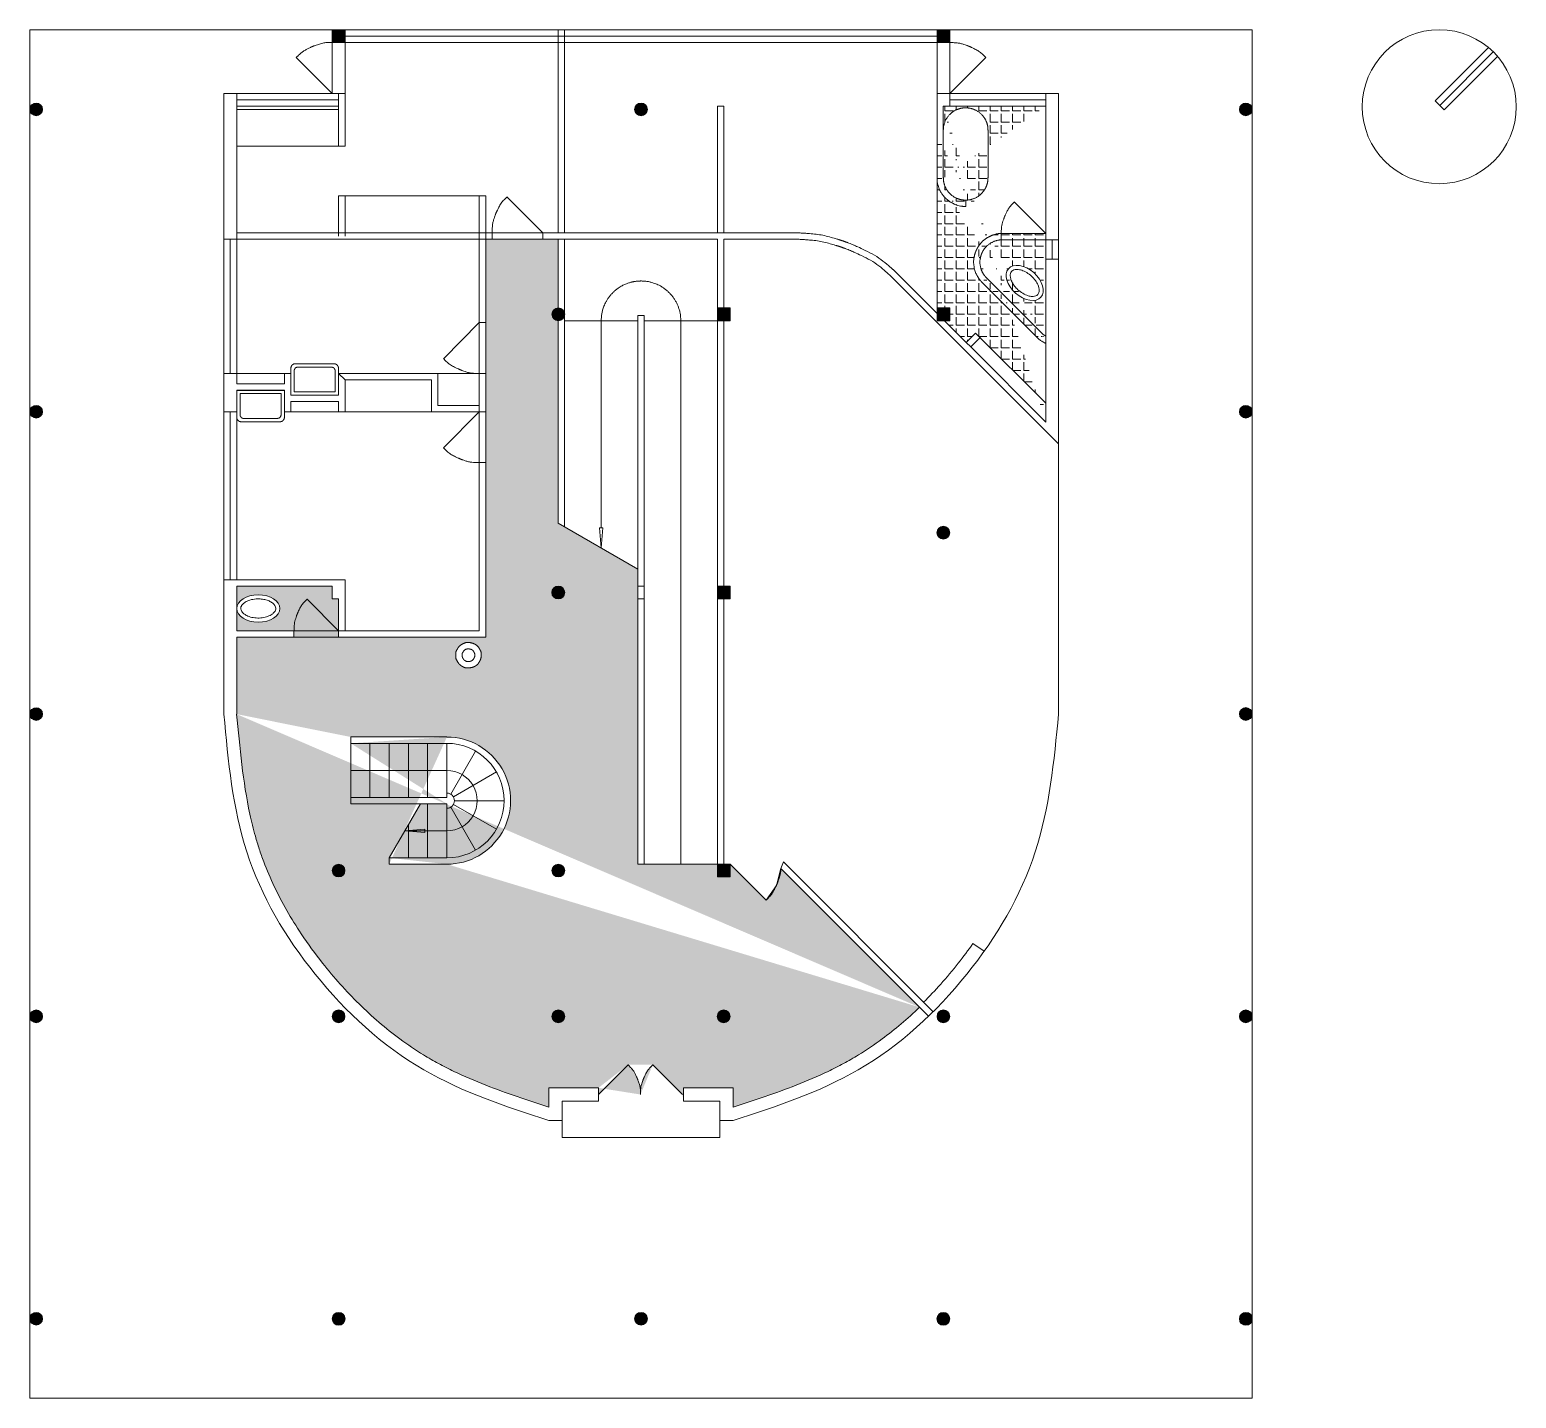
# Model space of a CAD drawing. Header units: metres. Extents: x 0 to 23.4, y 0 to 21.5.
import ezdxf

# ---------------------------------------------------------------- set-up
doc = ezdxf.new("R2010")
doc.units = ezdxf.units.M
doc.layers.add('ceco.net 270 Villa Savoye ground floor', color=7, linetype='Continuous', lineweight=15)
doc.layers.add('ceco.net 270 Villa Savoye ground floor - auxiliar', color=9, linetype='Continuous', lineweight=15)
pattern_1 = [(0, (0, 0), (0, 0.1774623), [0.1290635, -0.0483988]), (90, (0, 0), (-0.1774623, 0), [0.1290635, -0.0483988])]

msp = doc.modelspace()

# ---------------------------------------------------------------- hatches: boundary and pattern name
at = {"layer": 'ceco.net 270 Villa Savoye ground floor - auxiliar', "linetype": 'Continuous', "lineweight": 0}
h = msp.add_hatch(dxfattribs=at)
h.set_pattern_fill('ANGLE', color=256, scale=0.025406, style=0)
h.set_pattern_definition(pattern_1)
edge = h.paths.add_edge_path(flags=16)
edge.add_spline(control_points=[(14.351, 19.928), (14.351, 19.942), (14.356, 20.006), (14.392, 20.099), (14.452, 20.177), (14.53, 20.237), (14.601, 20.263), (14.648, 20.274), (14.711, 20.278), (14.7, 20.277), (14.702, 20.277), (14.702, 20.277), (14.702, 20.277), (14.704, 20.277), (14.693, 20.278), (14.756, 20.274), (14.803, 20.263), (14.874, 20.236), (14.952, 20.177), (15.012, 20.099), (15.039, 20.029), (15.05, 19.982), (15.053, 19.919), (15.053, 19.93), (15.053, 19.928), (15.053, 19.929), (15.053, 19.928), (15.053, 19.93), (15.053, 19.919), (15.053, 19.864), (15.053, 19.76), (15.053, 19.64), (15.053, 19.509), (15.053, 19.38), (15.053, 19.242), (15.053, 19.185), (15.053, 19.183), (15.05, 19.124), (15.039, 19.076), (15.012, 19.005), (14.952, 18.927), (14.874, 18.867), (14.803, 18.84), (14.756, 18.829), (14.693, 18.826), (14.704, 18.826), (14.702, 18.826), (14.702, 18.826), (14.702, 18.826), (14.7, 18.826), (14.711, 18.826), (14.648, 18.829), (14.601, 18.84), (14.53, 18.867), (14.451, 18.927), (14.392, 19.005), (14.365, 19.076), (14.354, 19.123), (14.351, 19.186), (14.351, 19.176), (14.351, 19.177), (14.351, 19.176), (14.351, 19.177), (14.351, 19.175), (14.351, 19.187), (14.351, 19.242), (14.351, 19.345), (14.351, 19.424), (14.351, 19.553), (14.351, 19.681), (14.351, 19.76), (14.351, 19.864), (14.351, 19.919), (14.351, 19.928), (14.351, 19.928)], knot_values=[0, 0, 0, 1, 2, 3, 4, 5, 6, 7, 8, 9, 10, 11, 12, 13, 14, 15, 16, 17, 18, 19, 20, 21, 22, 23, 24, 25, 26, 27, 28, 29, 30, 31, 32, 33, 34, 35, 36, 37, 38, 39, 40, 41, 42, 43, 44, 45, 46, 47, 48, 49, 50, 51, 52, 53, 54, 55, 56, 57, 58, 59, 60, 61, 62, 63, 64, 65, 66, 67, 68, 69, 70, 71, 72, 73, 73, 73], degree=2, periodic=0)
edge = h.paths.add_edge_path(flags=16)
edge.add_ellipse((15.629, 17.525), major_axis=(0.255, -0.224), ratio=0.635064, start_angle=0, end_angle=360)
edge = h.paths.add_edge_path()
edge.add_line((14.252, 19.838), (14.252, 17.133))
edge.add_line((14.252, 17.133), (14.453, 17.133))
edge.add_line((14.453, 17.133), (14.453, 16.931))
edge.add_line((14.453, 16.931), (14.37, 16.931))
edge.add_line((14.37, 16.931), (14.71, 16.591))
edge.add_line((14.71, 16.591), (14.858, 16.736))
edge.add_line((14.858, 16.736), (15.96, 15.634))
edge.add_line((15.96, 15.634), (15.96, 16.576))
edge.add_spline(control_points=[(14.252, 19.171), (14.252, 19.165), (14.254, 19.112), (14.277, 19.021), (14.318, 18.938), (14.354, 18.892), (14.369, 18.875), (14.389, 18.854), (14.386, 18.858), (14.386, 18.857), (14.387, 18.857), (14.386, 18.858), (14.387, 18.857), (14.383, 18.86), (14.404, 18.841), (14.421, 18.826), (14.468, 18.79), (14.573, 18.74), (14.655, 18.729), (14.678, 18.727), (14.706, 18.727), (14.701, 18.727), (14.702, 18.727), (14.702, 18.727), (14.702, 18.727), (14.702, 18.727)], knot_values=[0, 0, 0, 1, 2, 3, 4, 5, 6, 7, 8, 9, 10, 11, 12, 13, 14, 15, 16, 17, 18, 19, 20, 21, 22, 23, 24, 24, 24], degree=2, periodic=0)
edge.add_line((14.702, 18.727), (14.702, 18.826))
edge.add_line((14.351, 20.302), (14.351, 19.173))
edge.add_line((15.96, 20.302), (14.351, 20.302))
edge.add_line((15.96, 15.339), (15.96, 20.302))
edge.add_line((15.96, 18.202), (15.96, 18.301))
edge.add_line((15.26, 18.301), (15.26, 18.202))
edge.add_spline(control_points=[(15.26, 18.302), (15.249, 18.302), (15.224, 18.304), (15.123, 18.277), (15.049, 18.242), (14.965, 18.182), (14.912, 18.115), (14.89, 18.081), (14.872, 18.046), (14.87, 18.042)], knot_values=[0.624315, 0.624315, 0.624315, 1, 2, 3, 4, 5, 6, 7, 7.508569, 7.508569, 7.508569], degree=2, periodic=0)
edge.add_spline(control_points=[(15.26, 18.202), (15.234, 18.202), (15.137, 18.178), (15.036, 18.114), (14.99, 18.053), (14.974, 18.029), (14.961, 18.003), (14.959, 18)], knot_values=[1.115057, 1.115057, 1.115057, 2, 3, 4, 5, 6, 6.508778, 6.508778, 6.508778], degree=2, periodic=0)
edge.add_spline(control_points=[(14.959, 18), (14.958, 17.996), (14.947, 17.971), (14.938, 17.942), (14.922, 17.867), (14.933, 17.778), (14.955, 17.707), (14.987, 17.655), (15.004, 17.631), (15.023, 17.611), (15.026, 17.608)], knot_values=[12.508493, 12.508493, 12.508493, 13, 14, 15, 16, 17, 18, 19, 20, 20.5, 20.5, 20.5], degree=2, periodic=0)
edge.add_spline(control_points=[(14.87, 18.042), (14.868, 18.037), (14.853, 18.001), (14.841, 17.962), (14.821, 17.859), (14.848, 17.696), (14.902, 17.605), (14.926, 17.572), (14.951, 17.544), (14.955, 17.537)], knot_values=[14.508387, 14.508387, 14.508387, 15, 16, 17, 18, 19, 20, 21, 21.456541, 21.456541, 21.456541], degree=2, periodic=0)
edge.add_line((15.026, 17.608), (15.898, 16.738))
edge.add_line((14.955, 17.537), (15.825, 16.668))
edge.add_spline(control_points=[(15.898, 16.738), (15.898, 16.738), (15.924, 16.712), (15.956, 16.692), (15.958, 16.69), (15.96, 16.69)], knot_values=[0, 0, 0, 1, 2, 3, 3.782164, 3.782164, 3.782164], degree=2, periodic=0)
edge.add_spline(control_points=[(15.827, 16.666), (15.828, 16.665), (15.861, 16.632), (15.903, 16.606), (15.907, 16.604), (15.913, 16.601), (15.912, 16.601), (15.912, 16.601), (15.912, 16.601), (15.912, 16.601), (15.912, 16.601), (15.912, 16.601), (15.911, 16.602), (15.917, 16.599), (15.921, 16.596), (15.949, 16.58), (15.96, 16.576)], knot_values=[0, 0, 0, 1, 2, 3, 4, 5, 6, 7, 8, 9, 10, 11, 12, 13, 14, 14.524354, 14.524354, 14.524354], degree=2, periodic=0)
h = msp.add_hatch(dxfattribs=at)
h.set_pattern_fill('ANGLE', color=256, scale=0.025406, style=0)
h.set_pattern_definition(pattern_1)
edge = h.paths.add_edge_path(flags=17)
edge.add_ellipse((3.59, 12.41), major_axis=(-0.339, 0), ratio=0.635064, start_angle=0, end_angle=360)
edge = h.paths.add_edge_path(flags=16)
edge.add_arc((8.303, 6.001), 0.0501, 180, 360)
edge.add_arc((8.303, 6.001), 0.0501, 0, 180)
edge = h.paths.add_edge_path(flags=16)
edge.add_arc((10.901, 6.001), 0.0501, 180, 360)
edge.add_arc((10.901, 6.001), 0.0501, 0, 180)
edge = h.paths.add_edge_path(flags=16)
edge.add_arc((4.851, 8.292), 0.0501, 180, 360)
edge.add_arc((4.851, 8.292), 0.0501, 0, 180)
edge = h.paths.add_edge_path(flags=16)
edge.add_arc((8.303, 8.292), 0.0501, 180, 360)
edge.add_arc((8.303, 8.292), 0.0501, 0, 180)
edge = h.paths.add_edge_path(flags=16)
edge.add_spline(control_points=[(7.093, 11.676), (7.093, 11.677), (7.091, 11.728), (7.069, 11.769), (7.066, 11.775), (7.038, 11.819), (6.999, 11.845), (6.993, 11.848), (6.986, 11.852), (6.963, 11.863), (6.916, 11.875), (6.842, 11.875), (6.791, 11.848), (6.758, 11.828), (6.729, 11.794), (6.719, 11.775), (6.715, 11.769), (6.692, 11.728), (6.692, 11.676), (6.692, 11.626), (6.719, 11.576), (6.739, 11.543), (6.773, 11.513), (6.792, 11.501), (6.842, 11.476), (6.912, 11.477), (6.956, 11.485), (6.986, 11.498), (6.993, 11.501), (6.999, 11.505), (7.038, 11.533), (7.066, 11.576), (7.079, 11.601), (7.092, 11.647), (7.093, 11.674), (7.093, 11.676)], knot_values=[0, 0, 0, 1, 2, 3, 4, 5, 6, 7, 8, 9, 10, 11, 12, 13, 14, 15, 16, 17, 18, 19, 20, 21, 22, 23, 24, 25, 26, 27, 28, 29, 30, 31, 32, 33, 34, 34, 34], degree=2, periodic=0)
edge = h.paths.add_edge_path(flags=16)
edge.add_arc((8.303, 12.661), 0.0501, 180, 360)
edge.add_arc((8.303, 12.661), 0.0501, 0, 180)
edge = h.paths.add_edge_path(flags=16)
edge.add_arc((8.303, 17.032), 0.0501, 180, 360)
edge.add_arc((8.303, 17.032), 0.0501, 0, 180)
edge = h.paths.add_edge_path()
edge.add_line((3.251, 10.75), (3.251, 11.96))
edge.add_line((3.251, 11.96), (4.151, 11.96))
edge.add_line((4.151, 11.96), (4.151, 12.06))
edge.add_line((4.151, 12.06), (3.251, 12.06))
edge.add_line((3.251, 12.06), (3.251, 12.761))
edge.add_line((3.251, 12.761), (4.751, 12.761))
edge.add_line((4.751, 12.761), (4.751, 12.56))
edge.add_line((4.751, 12.56), (4.851, 12.56))
edge.add_line((4.851, 12.56), (4.851, 11.96))
edge.add_line((4.851, 11.96), (7.163, 11.96))
edge.add_line((7.163, 11.96), (7.163, 18.212))
edge.add_line((7.163, 18.212), (8.303, 18.212))
edge.add_line((8.303, 18.212), (8.303, 13.751))
edge.add_line((8.303, 13.751), (9.552, 13.029))
edge.add_line((9.552, 13.029), (9.552, 8.392))
edge.add_line((9.552, 8.392), (10.802, 8.392))
edge.add_line((10.802, 8.392), (10.802, 8.193))
edge.add_line((10.802, 8.193), (11.001, 8.193))
edge.add_line((11.001, 8.193), (11.001, 8.392))
edge.add_line((11.001, 8.392), (11.568, 7.825))
edge.add_line((11.568, 7.825), (11.729, 8.059))
edge.add_line((11.729, 8.059), (11.799, 8.324))
edge.add_line((11.799, 8.324), (13.977, 6.144))
edge.add_spline(control_points=[(3.25, 10.75), (3.275, 10.496), (3.299, 10.226), (3.364, 9.694), (3.404, 9.432), (3.483, 9.06), (3.512, 8.945), (3.563, 8.764), (3.583, 8.697), (3.627, 8.564), (3.65, 8.497), (3.725, 8.3), (3.78, 8.17), (3.963, 7.785), (4.106, 7.536), (4.371, 7.139), (4.483, 6.986), (4.69, 6.724), (4.782, 6.614), (4.973, 6.401), (5.071, 6.297), (5.375, 5.997), (5.59, 5.812), (5.936, 5.556), (6.06, 5.472), (6.264, 5.347), (6.342, 5.302), (6.501, 5.217), (6.581, 5.176), (6.827, 5.058), (6.995, 4.986), (7.487, 4.793), (7.818, 4.683), (8.153, 4.573)], knot_values=[0, 0, 0, 0, 31.905716, 31.905716, 63.811433, 63.811433, 78.396375, 78.396375, 87.08061, 87.08061, 95.764844, 95.764844, 113.133313, 113.133313, 147.870252, 147.870252, 170.557683, 170.557683, 187.709689, 187.709689, 204.861696, 204.861696, 239.165709, 239.165709, 257.578678, 257.578678, 268.695932, 268.695932, 279.813186, 279.813186, 302.047695, 302.047695, 343.350053, 343.350053, 343.350053, 343.350053], degree=3, periodic=0)
edge.add_line((8.153, 4.573), (8.153, 4.878))
edge.add_line((8.153, 4.878), (8.934, 4.878))
edge.add_line((9.401, 5.24), (8.934, 4.773))
edge.add_line((8.934, 4.668), (8.934, 4.878))
edge.add_spline(control_points=[(9.594, 4.773), (9.594, 4.777), (9.592, 4.887), (9.556, 4.996), (9.55, 5.011), (9.543, 5.029), (9.544, 5.026), (9.544, 5.026), (9.544, 5.026), (9.544, 5.026), (9.544, 5.027), (9.545, 5.024), (9.537, 5.041), (9.531, 5.056), (9.488, 5.143), (9.423, 5.216), (9.412, 5.228), (9.399, 5.242), (9.401, 5.24), (9.401, 5.24), (9.401, 5.24), (9.401, 5.24), (9.401, 5.24)], knot_values=[0, 0, 0, 1, 2, 3, 4, 5, 6, 7, 8, 9, 10, 11, 12, 13, 14, 15, 16, 17, 18, 19, 20, 21, 21, 21], degree=2, periodic=0)
edge.add_spline(control_points=[(9.787, 5.24), (9.784, 5.237), (9.707, 5.158), (9.657, 5.056), (9.65, 5.041), (9.642, 5.024), (9.644, 5.027), (9.644, 5.026), (9.644, 5.026), (9.644, 5.026), (9.643, 5.026), (9.645, 5.029), (9.637, 5.011), (9.632, 4.996), (9.6, 4.903), (9.594, 4.805), (9.594, 4.79), (9.594, 4.77), (9.594, 4.773), (9.594, 4.773), (9.594, 4.773), (9.594, 4.773), (9.594, 4.773)], knot_values=[0, 0, 0, 1, 2, 3, 4, 5, 6, 7, 8, 9, 10, 11, 12, 13, 14, 15, 16, 17, 18, 19, 20, 21, 21, 21], degree=2, periodic=0)
edge.add_line((9.787, 5.24), (10.252, 4.773))
edge.add_line((10.27, 4.668), (10.27, 4.878))
edge.add_line((11.051, 4.878), (10.27, 4.878))
edge.add_line((11.051, 4.573), (11.051, 4.878))
edge.add_spline(control_points=[(13.977, 6.144), (13.791, 5.964), (13.595, 5.797), (13.268, 5.556), (13.144, 5.472), (12.94, 5.347), (12.862, 5.302), (12.703, 5.217), (12.623, 5.176), (12.377, 5.058), (12.209, 4.986), (11.718, 4.793), (11.386, 4.683), (11.051, 4.573)], knot_values=[207.901138, 207.901138, 207.901138, 207.901138, 239.165709, 239.165709, 257.578678, 257.578678, 268.695932, 268.695932, 279.813186, 279.813186, 302.047695, 302.047695, 343.350054, 343.350054, 343.350054, 343.350054], degree=3, periodic=0)
edge.add_arc((6.554, 9.391), 0.999, 269.9414, 450.0586)
edge.add_line((5.646, 8.392), (6.553, 8.392))
edge.add_line((5.646, 8.492), (5.646, 8.392))
edge.add_line((5.646, 8.492), (6.138, 9.34))
edge.add_line((5.042, 9.34), (6.553, 9.34))
edge.add_line((5.042, 10.291), (5.042, 9.34))
edge.add_line((5.042, 10.391), (5.042, 10.291))
edge.add_line((6.554, 10.391), (5.042, 10.391))

# ---------------------------------------------------------------- linework, layer by layer
at = {"layer": 'ceco.net 270 Villa Savoye ground floor'}
for p, q in [((4.751, 20.503), (4.751, 21.504)), ((7.456, 21.504), (4.751, 21.504)), ((14.252, 21.504), (4.953, 21.504)), ((4.953, 21.504), (4.953, 21.303)), ((10.534, 21.504), (7.555, 21.504)), ((8.303, 18.311), (8.303, 21.504)), ((8.402, 18.311), (8.402, 21.504)), ((11.333, 21.504), (10.634, 21.504)), ((14.453, 21.504), (11.435, 21.504)), ((14.252, 21.303), (14.252, 21.504)), ((14.453, 21.504), (14.453, 20.503)), ((4.953, 21.303), (4.751, 21.303)), ((4.751, 21.303), (4.751, 20.503)), ((4.953, 21.402), (14.252, 21.402)), ((4.953, 20.503), (4.953, 21.303)), ((4.953, 20.302), (4.953, 21.303)), ((14.252, 21.303), (4.953, 21.303)), ((14.453, 21.303), (14.252, 21.303)), ((14.252, 21.303), (14.252, 20.503)), ((14.252, 21.303), (14.252, 20.302)), ((14.453, 20.503), (14.453, 21.303)), ((4.187, 21.068), (4.751, 20.503)), ((15.017, 21.068), (14.453, 20.503)), ((22.078, 20.385), (22.916, 21.223)), ((22.149, 20.315), (22.99, 21.156)), ((22.219, 20.244), (23.058, 21.083)), ((3.051, 10.75), (3.051, 20.503)), ((4.953, 20.503), (3.051, 20.503)), ((4.851, 20.503), (3.251, 20.503)), ((3.251, 20.503), (3.251, 20.302)), ((3.251, 20.402), (4.851, 20.402)), ((4.751, 20.503), (4.953, 20.503)), ((4.851, 20.302), (4.851, 20.503)), ((4.953, 19.673), (4.953, 20.503)), ((14.252, 20.503), (14.252, 19.173)), ((14.252, 20.503), (14.453, 20.503)), ((16.161, 20.503), (14.252, 20.503)), ((14.453, 20.402), (15.96, 20.402)), ((16.161, 14.999), (16.161, 20.503)), ((22.078, 20.385), (22.219, 20.244)), ((3.251, 20.302), (4.851, 20.302)), ((3.251, 15.941), (3.251, 20.302)), ((4.851, 20.302), (3.251, 20.302)), ((4.851, 19.673), (4.851, 20.302)), ((10.802, 18.311), (10.802, 20.302)), ((10.901, 20.302), (10.802, 20.302)), ((10.901, 18.311), (10.901, 20.302)), ((14.351, 20.302), (14.351, 19.173)), ((15.96, 20.302), (14.351, 20.302)), ((15.96, 15.339), (15.96, 20.302)), ((4.953, 19.673), (4.851, 19.673)), ((4.851, 18.262), (4.851, 18.893)), ((4.953, 18.893), (4.851, 18.893)), ((4.903, 18.893), (7.163, 18.893)), ((4.953, 18.262), (4.953, 18.893)), ((7.061, 12.06), (7.061, 18.893)), ((7.163, 18.893), (7.061, 18.893)), ((7.163, 11.96), (7.163, 18.893)), ((7.497, 18.878), (8.062, 18.311)), ((14.702, 18.727), (14.702, 18.826)), ((15.466, 18.797), (15.96, 18.301)), ((3.251, 18.311), (8.352, 18.311)), ((8.352, 18.311), (12.008, 18.311)), ((10.901, 18.311), (10.802, 18.311)), ((15.96, 18.301), (15.26, 18.302)), ((15.26, 18.301), (15.26, 18.202)), ((15.96, 18.202), (15.96, 18.301)), ((3.151, 18.212), (3.151, 16.101)), ((3.211, 18.212), (8.352, 18.212)), ((8.303, 13.751), (8.303, 18.212)), ((8.402, 18.212), (8.303, 18.212)), ((8.352, 18.212), (10.802, 18.212)), ((8.402, 13.693), (8.402, 18.212)), ((10.802, 8.193), (10.802, 18.212)), ((10.901, 18.212), (12.008, 18.212)), ((10.901, 8.193), (10.901, 18.212)), ((15.26, 18.202), (15.96, 18.202)), ((16.062, 17.901), (16.062, 18.202)), ((13.506, 17.651), (16.161, 14.999)), ((13.579, 17.722), (14.71, 16.591)), ((14.955, 17.537), (15.825, 16.668)), ((15.026, 17.608), (15.898, 16.738)), ((6.497, 16.335), (7.061, 16.902)), ((8.402, 16.931), (9.552, 16.931)), ((8.977, 16.931), (8.977, 13.677)), ((9.552, 8.392), (9.552, 17.012)), ((9.652, 17.012), (9.552, 17.012)), ((9.652, 8.392), (9.652, 17.012)), ((10.802, 16.931), (9.652, 16.931)), ((10.227, 8.392), (10.227, 16.931)), ((14.71, 16.591), (14.858, 16.736)), ((14.781, 16.52), (14.71, 16.591)), ((14.781, 16.52), (14.928, 16.666)), ((14.858, 16.736), (15.96, 15.634)), ((14.928, 16.666), (14.858, 16.736)), ((14.781, 16.52), (15.96, 15.339)), ((4.002, 16.101), (3.251, 16.101)), ((3.251, 15.941), (4.002, 15.941)), ((4.002, 15.941), (4.002, 16.101)), ((4.102, 16.101), (4.002, 16.101)), ((4.102, 15.761), (4.102, 16.101)), ((6.412, 16.101), (4.851, 16.101)), ((4.851, 15.761), (4.851, 16.101)), ((4.953, 16.001), (4.851, 16.101)), ((6.312, 16.001), (4.953, 16.001)), ((4.953, 15.501), (4.953, 16.001)), ((6.312, 15.501), (6.312, 16.001)), ((6.412, 15.601), (6.412, 16.101)), ((3.251, 12.861), (3.251, 15.841)), ((3.251, 15.841), (4.002, 15.841)), ((4.002, 15.501), (4.002, 15.841)), ((4.851, 15.761), (4.102, 15.761)), ((4.851, 15.661), (4.102, 15.661)), ((4.102, 15.501), (4.102, 15.661)), ((4.851, 15.501), (4.851, 15.661)), ((3.151, 15.501), (3.151, 12.861)), ((4.102, 15.501), (4.002, 15.501)), ((4.102, 15.501), (4.851, 15.501)), ((4.953, 15.501), (4.851, 15.501)), ((7.061, 15.501), (6.312, 15.501)), ((7.061, 15.601), (6.412, 15.601)), ((6.497, 14.936), (7.061, 15.501)), ((16.161, 10.75), (16.161, 15.441)), ((8.402, 13.693), (8.303, 13.751)), ((8.402, 13.693), (9.552, 13.029)), ((4.953, 12.861), (3.251, 12.861)), ((4.953, 12.06), (4.953, 12.861)), ((3.251, 12.06), (3.251, 12.761)), ((4.751, 12.761), (3.251, 12.761)), ((4.357, 12.556), (4.851, 12.06)), ((4.851, 12.01), (4.851, 12.56)), ((7.061, 12.06), (3.251, 12.06)), ((3.251, 10.75), (3.251, 11.96)), ((7.163, 11.96), (3.251, 11.96)), ((6.554, 10.391), (5.042, 10.391)), ((5.042, 10.391), (5.042, 10.291)), ((5.042, 10.291), (6.551, 10.291)), ((5.042, 10.291), (5.042, 9.34)), ((5.345, 10.291), (5.345, 9.44)), ((5.646, 10.291), (5.646, 9.44)), ((5.949, 10.291), (5.949, 9.44)), ((6.25, 10.291), (6.25, 9.44)), ((6.551, 10.291), (6.553, 9.44)), ((6.613, 9.494), (7.001, 10.169)), ((5.042, 9.866), (6.553, 9.866)), ((6.657, 9.451), (7.331, 9.841)), ((6.553, 9.44), (5.042, 9.44)), ((5.042, 9.34), (6.553, 9.34)), ((5.646, 8.492), (6.138, 9.34)), ((6.25, 9.34), (6.25, 8.492)), ((6.553, 9.34), (6.553, 8.492)), ((6.671, 9.39), (7.452, 9.39)), ((6.613, 9.287), (7.001, 8.612)), ((6.657, 9.33), (7.331, 8.94)), ((6.553, 8.915), (5.891, 8.915)), ((5.949, 9.013), (5.949, 8.492)), ((6.553, 8.492), (5.646, 8.492)), ((5.646, 8.492), (5.646, 8.392)), ((11.799, 8.324), (11.838, 8.427)), ((11.838, 8.427), (14.187, 6.075)), ((5.646, 8.392), (6.553, 8.392)), ((9.652, 8.392), (9.552, 8.392)), ((9.652, 8.392), (10.802, 8.392)), ((10.901, 8.193), (10.802, 8.193)), ((11.568, 7.825), (11.001, 8.392)), ((11.799, 8.324), (14.117, 6.005)), ((14.993, 7.028), (14.817, 7.145)), ((9.401, 5.24), (8.934, 4.773)), ((9.787, 5.24), (10.252, 4.773)), ((8.153, 4.573), (8.153, 4.878)), ((8.153, 4.878), (8.934, 4.878)), ((8.934, 4.668), (8.934, 4.878)), ((11.051, 4.878), (10.27, 4.878)), ((10.27, 4.668), (10.27, 4.878)), ((11.051, 4.573), (11.051, 4.878)), ((8.363, 4.363), (8.363, 4.668)), ((8.363, 4.668), (8.934, 4.668)), ((10.841, 4.668), (10.27, 4.668)), ((10.841, 4.363), (10.841, 4.668)), ((8.153, 4.363), (8.363, 4.363)), ((11.051, 4.363), (10.841, 4.363))]:
    msp.add_line(p, q, dxfattribs=at)
at = {"layer": 'ceco.net 270 Villa Savoye ground floor', "linetype": 'Continuous', "lineweight": 0}
for p, q in [((7.163, 18.212), (8.303, 18.212)), ((8.303, 18.212), (8.303, 13.751)), ((8.303, 13.751), (9.552, 13.029)), ((9.552, 13.029), (9.552, 8.392)), ((3.251, 10.75), (3.251, 11.96)), ((8.363, 4.363), (8.363, 4.1)), ((10.841, 4.363), (10.841, 4.1)), ((8.363, 4.1), (10.841, 4.1))]:
    msp.add_line(p, q, dxfattribs=at)
at = {"layer": 'ceco.net 270 Villa Savoye ground floor', "flags": 128}
for points in [[(19.204, 0), (19.204, 21.504), (0, 21.504), (0, 0), (19.204, 0)], [(15.96, 20.302), (15.96, 20.503), (14.453, 20.503), (14.453, 20.302), (15.96, 20.302)], [(4.851, 19.673), (4.851, 20.252), (3.251, 20.252), (3.251, 19.673), (4.851, 19.673)], [(8.062, 18.212), (8.062, 18.311), (7.263, 18.311), (7.263, 18.212), (8.062, 18.212)], [(3.251, 16.101), (3.251, 18.212), (3.051, 18.212), (3.051, 16.101), (3.251, 16.101)], [(16.161, 17.901), (16.161, 18.202), (15.96, 18.202), (15.96, 17.901), (16.161, 17.901)], [(11.001, 16.931), (11.001, 17.133), (10.802, 17.133), (10.802, 16.931), (11.001, 16.931)], [(14.453, 16.931), (14.453, 17.133), (14.252, 17.133), (14.252, 16.931), (14.453, 16.931)], [(7.163, 16.101), (7.163, 16.902), (7.061, 16.902), (7.061, 16.101), (7.163, 16.101)], [(6.312, 15.501), (6.312, 16.001), (4.953, 16.001), (4.953, 15.501), (6.312, 15.501)], [(7.061, 15.601), (7.061, 16.101), (6.412, 16.101), (6.412, 15.601), (7.061, 15.601)], [(3.251, 12.861), (3.251, 15.501), (3.051, 15.501), (3.051, 12.861), (3.251, 12.861)], [(7.163, 14.702), (7.163, 15.501), (7.061, 15.501), (7.061, 14.702), (7.163, 14.702)], [(8.977, 13.361), (8.95, 13.679), (9.004, 13.679), (8.977, 13.361)], [(4.751, 12.761), (4.751, 12.56), (4.851, 12.56)], [(4.953, 12.56), (4.953, 12.761)], [(9.652, 12.56), (9.652, 12.761), (9.552, 12.761), (9.552, 12.56), (9.652, 12.56)], [(11.001, 12.56), (11.001, 12.761), (10.802, 12.761), (10.802, 12.56), (11.001, 12.56)], [(4.851, 11.96), (4.851, 12.06), (4.151, 12.06), (4.151, 11.96), (4.851, 11.96)], [(5.891, 8.915), (6.209, 8.942), (6.209, 8.888), (5.891, 8.915)], [(11.001, 8.193), (11.001, 8.392), (10.802, 8.392), (10.802, 8.193), (11.001, 8.193)]]:
    msp.add_lwpolyline(points, dxfattribs=at)
at = {"layer": 'ceco.net 270 Villa Savoye ground floor', "const_width": 0.1, "flags": 128}
for points in [[(0.051, 20.252, 1), (0.151, 20.252, 1)], [(9.552, 20.252, 1), (9.652, 20.252, 1)], [(19.053, 20.252, 1), (19.154, 20.252, 1)], [(8.253, 17.032, 1), (8.353, 17.032, 1)], [(0.051, 15.501, 1), (0.151, 15.501, 1)], [(19.053, 15.501, 1), (19.154, 15.501, 1)], [(14.302, 13.601, 1), (14.402, 13.601, 1)], [(8.253, 12.661, 1), (8.353, 12.661, 1)], [(0.051, 10.75, 1), (0.151, 10.75, 1)], [(19.053, 10.752, 1), (19.154, 10.752, 1)], [(4.801, 8.292, 1), (4.901, 8.292, 1)], [(8.253, 8.292, 1), (8.353, 8.292, 1)], [(0.051, 6.001, 1), (0.151, 6.001, 1)], [(4.802, 6.001, 1), (4.902, 6.001, 1)], [(8.253, 6.001, 1), (8.353, 6.001, 1)], [(10.851, 6.001, 1), (10.952, 6.001, 1)], [(14.302, 6.001, 1), (14.402, 6.001, 1)], [(19.053, 6.001, 1), (19.154, 6.001, 1)], [(0.051, 1.249, 1), (0.151, 1.249, 1)], [(4.802, 1.249, 1), (4.902, 1.249, 1)], [(9.552, 1.25, 1), (9.652, 1.25, 1)], [(14.302, 1.248, 1), (14.402, 1.248, 1)], [(19.053, 1.25, 1), (19.154, 1.25, 1)]]:
    msp.add_lwpolyline(points, format="xyb", close=True, dxfattribs=at)
at = {"layer": 'ceco.net 270 Villa Savoye ground floor'}
for centre, radius in [((22.141, 20.294), 1.21), ((0.101, 20.252), 0.1), ((9.602, 20.252), 0.1), ((19.103, 20.252), 0.1), ((8.303, 17.032), 0.101), ((0.101, 15.501), 0.1), ((19.103, 15.501), 0.1), ((14.352, 13.601), 0.101), ((8.302, 12.661), 0.101), ((0.101, 10.75), 0.1), ((19.103, 10.752), 0.1), ((4.851, 8.292), 0.1), ((4.851, 8.292), 0.0995), ((4.851, 8.292), 0.0996), ((8.303, 8.292), 0.1), ((8.303, 8.292), 0.0996), ((0.101, 6.001), 0.1), ((4.852, 6.001), 0.1), ((8.303, 6.001), 0.1), ((8.303, 6.001), 0.0996), ((10.901, 6.001), 0.1), ((10.901, 6.001), 0.0996), ((14.352, 6.001), 0.1), ((19.103, 6.001), 0.1), ((0.101, 1.249), 0.1), ((4.852, 1.249), 0.101), ((4.852, 1.249), 0.1), ((9.602, 1.25), 0.1), ((9.602, 1.25), 0.0996), ((14.352, 1.248), 0.101), ((14.352, 1.248), 0.1), ((19.103, 1.25), 0.1), ((19.103, 1.248), 0.101)]:
    msp.add_circle(centre, radius, dxfattribs=at)
for centre, radius, start, end in [((6.552, 9.391), 0.9, 270.0647, 90.0647), ((6.554, 9.391), 0.999, 269.9414, 90.0586), ((6.553, 9.39), 0.475, 269.9969, 90.0031), ((6.551, 9.39), 0.12, 270.9892, 89.0108)]:
    msp.add_arc(centre, radius, start, end, dxfattribs=at)
at = {"layer": 'ceco.net 270 Villa Savoye ground floor', "linetype": 'Continuous', "lineweight": 0}
for centre, major_axis in [((15.629, 17.525), (0.255, -0.224)), ((3.59, 12.41), (-0.339, 0))]:
    msp.add_ellipse(centre, major_axis=major_axis, ratio=0.635064, dxfattribs=at)
at = {"layer": 'ceco.net 270 Villa Savoye ground floor'}
for points in [[(4.751, 21.303), (4.746, 21.303), (4.615, 21.301), (4.485, 21.257), (4.466, 21.25), (4.443, 21.241), (4.447, 21.243), (4.446, 21.242), (4.446, 21.242), (4.446, 21.242), (4.445, 21.242), (4.449, 21.244), (4.426, 21.234), (4.408, 21.225), (4.304, 21.173), (4.217, 21.097), (4.202, 21.083), (4.184, 21.065), (4.187, 21.068), (4.187, 21.068), (4.187, 21.068), (4.187, 21.068), (4.187, 21.068)], [(15.017, 21.068), (15.014, 21.072), (14.92, 21.163), (14.796, 21.225), (14.778, 21.234), (14.755, 21.244), (14.759, 21.242), (14.758, 21.242), (14.758, 21.242), (14.758, 21.242), (14.757, 21.243), (14.761, 21.241), (14.738, 21.25), (14.719, 21.257), (14.609, 21.294), (14.494, 21.302), (14.474, 21.302), (14.449, 21.303), (14.454, 21.303), (14.453, 21.303), (14.453, 21.303), (14.453, 21.303), (14.453, 21.303)], [(14.351, 19.928), (14.351, 19.942), (14.356, 20.006), (14.392, 20.099), (14.452, 20.177), (14.53, 20.237), (14.601, 20.263), (14.648, 20.274), (14.711, 20.278), (14.7, 20.277), (14.702, 20.277), (14.702, 20.277), (14.702, 20.277), (14.704, 20.277), (14.693, 20.278), (14.756, 20.274), (14.803, 20.263), (14.874, 20.236), (14.952, 20.177), (15.012, 20.099), (15.039, 20.029), (15.05, 19.982), (15.053, 19.919), (15.053, 19.93), (15.053, 19.928), (15.053, 19.929), (15.053, 19.928), (15.053, 19.93), (15.053, 19.919), (15.053, 19.864), (15.053, 19.76), (15.053, 19.64), (15.053, 19.509), (15.053, 19.38), (15.053, 19.242), (15.053, 19.185), (15.053, 19.183), (15.05, 19.124), (15.039, 19.076), (15.012, 19.005), (14.952, 18.927), (14.874, 18.867), (14.803, 18.84), (14.756, 18.829), (14.693, 18.826), (14.704, 18.826), (14.702, 18.826), (14.702, 18.826), (14.702, 18.826), (14.7, 18.826), (14.711, 18.826), (14.648, 18.829), (14.601, 18.84), (14.53, 18.867), (14.451, 18.927), (14.392, 19.005), (14.365, 19.076), (14.354, 19.123), (14.351, 19.186), (14.351, 19.176), (14.351, 19.177), (14.351, 19.176), (14.351, 19.177), (14.351, 19.175), (14.351, 19.187), (14.351, 19.242), (14.351, 19.345), (14.351, 19.424), (14.351, 19.553), (14.351, 19.681), (14.351, 19.76), (14.351, 19.864), (14.351, 19.919), (14.351, 19.928), (14.351, 19.928)], [(14.252, 19.171), (14.252, 19.165), (14.254, 19.112), (14.277, 19.021), (14.318, 18.938), (14.354, 18.892), (14.369, 18.875), (14.389, 18.854), (14.386, 18.858), (14.386, 18.857), (14.387, 18.857), (14.386, 18.858), (14.387, 18.857), (14.383, 18.86), (14.404, 18.841), (14.421, 18.826), (14.468, 18.79), (14.573, 18.74), (14.655, 18.729), (14.678, 18.727), (14.706, 18.727), (14.701, 18.727), (14.702, 18.727), (14.702, 18.727), (14.702, 18.727), (14.702, 18.727)], [(7.497, 18.878), (7.494, 18.874), (7.4, 18.78), (7.34, 18.657), (7.331, 18.639), (7.322, 18.615), (7.323, 18.619), (7.323, 18.619), (7.323, 18.618), (7.323, 18.619), (7.323, 18.618), (7.324, 18.622), (7.315, 18.599), (7.308, 18.58), (7.271, 18.47), (7.264, 18.354), (7.263, 18.333), (7.263, 18.308), (7.263, 18.312), (7.263, 18.311), (7.263, 18.312), (7.263, 18.311), (7.263, 18.311)], [(15.466, 18.797), (15.463, 18.794), (15.383, 18.71), (15.329, 18.602), (15.322, 18.586), (15.313, 18.566), (15.314, 18.569), (15.314, 18.569), (15.314, 18.569), (15.314, 18.569), (15.314, 18.568), (15.315, 18.572), (15.307, 18.551), (15.301, 18.535), (15.268, 18.439), (15.261, 18.338), (15.26, 18.32), (15.26, 18.298), (15.26, 18.302), (15.26, 18.301), (15.26, 18.301), (15.26, 18.301), (15.26, 18.301)], [(13.579, 17.722), (13.56, 17.737), (13.306, 17.951), (12.988, 18.101), (12.919, 18.131), (12.831, 18.165), (12.846, 18.159), (12.844, 18.16), (12.844, 18.16), (12.845, 18.16), (12.842, 18.161), (12.857, 18.155), (12.769, 18.187), (12.697, 18.21), (12.435, 18.285), (12.163, 18.307), (12.088, 18.311), (11.994, 18.312), (12.01, 18.311), (12.007, 18.311), (12.008, 18.311), (12.008, 18.311), (12.008, 18.311)], [(13.506, 17.651), (13.496, 17.662), (13.252, 17.867), (12.947, 18.01), (12.881, 18.039), (12.797, 18.071), (12.811, 18.066), (12.809, 18.067), (12.809, 18.067), (12.809, 18.066), (12.807, 18.067), (12.821, 18.062), (12.737, 18.093), (12.668, 18.114), (12.417, 18.186), (12.156, 18.207), (12.084, 18.211), (11.995, 18.212), (12.01, 18.212), (12.007, 18.212), (12.008, 18.212), (12.008, 18.212), (12.008, 18.212)], [(10.227, 16.931), (10.227, 16.955), (10.218, 17.071), (10.154, 17.237), (10.048, 17.377), (9.908, 17.483), (9.783, 17.531), (9.698, 17.551), (9.586, 17.557), (9.605, 17.556), (9.602, 17.556), (9.603, 17.556), (9.602, 17.556), (9.603, 17.556), (9.599, 17.556), (9.618, 17.557), (9.506, 17.551), (9.421, 17.531), (9.296, 17.483), (9.156, 17.377), (9.05, 17.237), (9.002, 17.112), (8.982, 17.027), (8.976, 16.915), (8.977, 16.934), (8.977, 16.931), (8.977, 16.932), (8.977, 16.931), (8.977, 16.931)], [(4.789, 16.252), (4.789, 16.252), (4.798, 16.253), (4.812, 16.248), (4.82, 16.242), (4.832, 16.233), (4.843, 16.215), (4.849, 16.198), (4.851, 16.181), (4.851, 16.177), (4.851, 16.178), (4.851, 16.177), (4.851, 16.178), (4.851, 16.174), (4.851, 16.149), (4.851, 16.125), (4.851, 16.101), (4.851, 16.081), (4.851, 16.073), (4.851, 16.072), (4.851, 16.069), (4.851, 16.051), (4.851, 16.008), (4.851, 15.954), (4.851, 15.899), (4.851, 15.856), (4.851, 15.838), (4.851, 15.835), (4.851, 15.834), (4.851, 15.829), (4.851, 15.815), (4.851, 15.798), (4.851, 15.781), (4.851, 15.763), (4.851, 15.76), (4.849, 15.761), (4.834, 15.761), (4.82, 15.761), (4.798, 15.761), (4.789, 15.761), (4.79, 15.761), (4.782, 15.761), (4.742, 15.761), (4.666, 15.761), (4.607, 15.761), (4.543, 15.761), (4.476, 15.761), (4.409, 15.761), (4.345, 15.761), (4.287, 15.761), (4.21, 15.761), (4.171, 15.761), (4.163, 15.761), (4.163, 15.761), (4.154, 15.761), (4.133, 15.761), (4.118, 15.761), (4.104, 15.761), (4.101, 15.76), (4.102, 15.763), (4.102, 15.781), (4.102, 15.798), (4.102, 15.815), (4.102, 15.829), (4.102, 15.834), (4.102, 15.835), (4.102, 15.838), (4.102, 15.856), (4.102, 15.899), (4.102, 15.954), (4.102, 16.008), (4.102, 16.052), (4.102, 16.069), (4.102, 16.072), (4.102, 16.073), (4.102, 16.081), (4.102, 16.101), (4.102, 16.125), (4.102, 16.149), (4.102, 16.169), (4.102, 16.176), (4.102, 16.177), (4.102, 16.181), (4.102, 16.191), (4.106, 16.206), (4.11, 16.217), (4.118, 16.234), (4.133, 16.242), (4.144, 16.252), (4.161, 16.252), (4.164, 16.252), (4.164, 16.252), (4.164, 16.252), (4.164, 16.252), (4.164, 16.252), (4.162, 16.252), (4.171, 16.252), (4.211, 16.252), (4.287, 16.252), (4.345, 16.252), (4.409, 16.252), (4.476, 16.252), (4.543, 16.252), (4.607, 16.252), (4.666, 16.252), (4.716, 16.252), (4.776, 16.252), (4.789, 16.252), (4.789, 16.252)], [(4.745, 16.201), (4.745, 16.201), (4.757, 16.2), (4.775, 16.192), (4.786, 16.179), (4.791, 16.171), (4.796, 16.161), (4.797, 16.145), (4.797, 16.142), (4.797, 16.143), (4.797, 16.142), (4.797, 16.142), (4.797, 16.143), (4.797, 16.13), (4.797, 16.114), (4.797, 16.095), (4.797, 16.078), (4.797, 16.064), (4.797, 16.058), (4.797, 16.058), (4.797, 16.055), (4.797, 16.043), (4.797, 16.021), (4.797, 15.994), (4.797, 15.954), (4.797, 15.915), (4.797, 15.884), (4.797, 15.873), (4.797, 15.87), (4.797, 15.87), (4.797, 15.865), (4.797, 15.851), (4.797, 15.831), (4.797, 15.814), (4.797, 15.812), (4.795, 15.812), (4.784, 15.812), (4.774, 15.812), (4.763, 15.812), (4.75, 15.812), (4.745, 15.812), (4.746, 15.812), (4.739, 15.812), (4.705, 15.812), (4.64, 15.812), (4.589, 15.812), (4.534, 15.812), (4.477, 15.812), (4.42, 15.812), (4.365, 15.812), (4.315, 15.812), (4.249, 15.812), (4.215, 15.812), (4.209, 15.812), (4.209, 15.812), (4.204, 15.812), (4.191, 15.812), (4.173, 15.812), (4.157, 15.813), (4.155, 15.812), (4.156, 15.814), (4.155, 15.821), (4.155, 15.832), (4.155, 15.845), (4.155, 15.863), (4.155, 15.87), (4.155, 15.87), (4.155, 15.874), (4.155, 15.898), (4.155, 15.934), (4.155, 15.974), (4.155, 16.013), (4.155, 16.043), (4.155, 16.055), (4.155, 16.058), (4.155, 16.058), (4.155, 16.066), (4.155, 16.086), (4.155, 16.105), (4.155, 16.122), (4.155, 16.136), (4.155, 16.142), (4.155, 16.142), (4.156, 16.145), (4.156, 16.161), (4.162, 16.171), (4.165, 16.179), (4.175, 16.191), (4.193, 16.2), (4.207, 16.201), (4.21, 16.201), (4.209, 16.201), (4.209, 16.201), (4.21, 16.201), (4.208, 16.201), (4.215, 16.201), (4.25, 16.201), (4.315, 16.201), (4.365, 16.201), (4.42, 16.201), (4.477, 16.201), (4.534, 16.201), (4.589, 16.201), (4.64, 16.201), (4.683, 16.201), (4.734, 16.201), (4.745, 16.201), (4.745, 16.201)], [(6.497, 16.335), (6.501, 16.332), (6.595, 16.24), (6.718, 16.18), (6.736, 16.172), (6.76, 16.162), (6.756, 16.163), (6.756, 16.163), (6.757, 16.163), (6.756, 16.163), (6.757, 16.163), (6.753, 16.165), (6.776, 16.155), (6.795, 16.148), (6.905, 16.11), (7.02, 16.102), (7.04, 16.101), (7.065, 16.101), (7.061, 16.101), (7.062, 16.101), (7.061, 16.101), (7.061, 16.101), (7.061, 16.101)], [(3.315, 15.345), (3.314, 15.345), (3.296, 15.346), (3.284, 15.356), (3.268, 15.368), (3.259, 15.383), (3.251, 15.4), (3.251, 15.417), (3.251, 15.421), (3.251, 15.42), (3.251, 15.421), (3.251, 15.42), (3.251, 15.424), (3.251, 15.449), (3.251, 15.473), (3.251, 15.497), (3.251, 15.517), (3.251, 15.525), (3.251, 15.526), (3.251, 15.529), (3.251, 15.546), (3.251, 15.59), (3.251, 15.644), (3.251, 15.699), (3.251, 15.742), (3.251, 15.76), (3.251, 15.763), (3.251, 15.763), (3.251, 15.769), (3.251, 15.783), (3.251, 15.8), (3.251, 15.817), (3.251, 15.835), (3.25, 15.837), (3.253, 15.837), (3.268, 15.837), (3.283, 15.837), (3.305, 15.837), (3.314, 15.837), (3.314, 15.837), (3.322, 15.837), (3.362, 15.837), (3.438, 15.837), (3.496, 15.837), (3.56, 15.837), (3.627, 15.837), (3.694, 15.837), (3.758, 15.837), (3.817, 15.837), (3.893, 15.837), (3.933, 15.837), (3.941, 15.837), (3.94, 15.837), (3.949, 15.837), (3.971, 15.837), (3.985, 15.837), (4, 15.837), (4.002, 15.837), (4.002, 15.835), (4.002, 15.817), (4.002, 15.8), (4.002, 15.783), (4.002, 15.769), (4.002, 15.763), (4.002, 15.763), (4.002, 15.76), (4.002, 15.742), (4.002, 15.698), (4.002, 15.644), (4.002, 15.59), (4.002, 15.546), (4.002, 15.529), (4.002, 15.526), (4.002, 15.525), (4.002, 15.517), (4.002, 15.497), (4.002, 15.473), (4.002, 15.449), (4.002, 15.429), (4.002, 15.421), (4.002, 15.42), (4.001, 15.408), (3.996, 15.391), (3.994, 15.383), (3.983, 15.368), (3.971, 15.356), (3.956, 15.347), (3.942, 15.345), (3.939, 15.345), (3.94, 15.345), (3.94, 15.345), (3.94, 15.345), (3.939, 15.345), (3.941, 15.345), (3.933, 15.345), (3.893, 15.345), (3.817, 15.345), (3.758, 15.345), (3.694, 15.345), (3.627, 15.345), (3.56, 15.345), (3.496, 15.345), (3.438, 15.345), (3.387, 15.345), (3.327, 15.345), (3.315, 15.345), (3.315, 15.345)], [(3.358, 15.397), (3.358, 15.397), (3.344, 15.398), (3.331, 15.403), (3.324, 15.41), (3.315, 15.421), (3.312, 15.427), (3.305, 15.44), (3.304, 15.453), (3.304, 15.456), (3.304, 15.455), (3.304, 15.455), (3.304, 15.455), (3.304, 15.455), (3.304, 15.468), (3.304, 15.484), (3.304, 15.503), (3.304, 15.52), (3.304, 15.534), (3.304, 15.54), (3.304, 15.54), (3.304, 15.543), (3.304, 15.555), (3.304, 15.577), (3.304, 15.604), (3.304, 15.644), (3.304, 15.683), (3.304, 15.713), (3.304, 15.725), (3.304, 15.728), (3.304, 15.728), (3.304, 15.733), (3.304, 15.748), (3.304, 15.761), (3.304, 15.773), (3.305, 15.786), (3.304, 15.788), (3.306, 15.787), (3.317, 15.788), (3.329, 15.788), (3.34, 15.788), (3.353, 15.788), (3.358, 15.788), (3.358, 15.788), (3.364, 15.788), (3.399, 15.788), (3.464, 15.788), (3.514, 15.788), (3.569, 15.788), (3.626, 15.788), (3.683, 15.788), (3.738, 15.788), (3.789, 15.788), (3.854, 15.788), (3.888, 15.788), (3.895, 15.788), (3.894, 15.788), (3.899, 15.788), (3.912, 15.788), (3.93, 15.788), (3.946, 15.787), (3.948, 15.788), (3.948, 15.786), (3.948, 15.779), (3.948, 15.767), (3.948, 15.754), (3.948, 15.735), (3.948, 15.728), (3.948, 15.728), (3.948, 15.724), (3.948, 15.7), (3.948, 15.664), (3.948, 15.624), (3.948, 15.585), (3.948, 15.554), (3.948, 15.543), (3.948, 15.54), (3.948, 15.54), (3.948, 15.532), (3.948, 15.512), (3.948, 15.493), (3.948, 15.476), (3.948, 15.462), (3.948, 15.456), (3.948, 15.456), (3.948, 15.447), (3.943, 15.433), (3.933, 15.414), (3.921, 15.403), (3.914, 15.4), (3.901, 15.398), (3.896, 15.397), (3.894, 15.397), (3.894, 15.397), (3.894, 15.397), (3.894, 15.397), (3.895, 15.397), (3.888, 15.397), (3.854, 15.397), (3.789, 15.397), (3.738, 15.397), (3.683, 15.397), (3.626, 15.397), (3.569, 15.397), (3.514, 15.397), (3.464, 15.397), (3.421, 15.397), (3.369, 15.397), (3.358, 15.397), (3.358, 15.397)], [(6.497, 14.936), (6.501, 14.933), (6.595, 14.839), (6.718, 14.779), (6.736, 14.771), (6.76, 14.761), (6.756, 14.762), (6.756, 14.762), (6.757, 14.762), (6.756, 14.762), (6.757, 14.762), (6.753, 14.763), (6.776, 14.754), (6.795, 14.747), (6.905, 14.71), (7.02, 14.703), (7.04, 14.702), (7.065, 14.702), (7.061, 14.702), (7.062, 14.702), (7.061, 14.702), (7.061, 14.702), (7.061, 14.702)], [(4.357, 12.556), (4.354, 12.552), (4.272, 12.47), (4.22, 12.363), (4.213, 12.347), (4.204, 12.326), (4.206, 12.33), (4.205, 12.329), (4.205, 12.329), (4.205, 12.33), (4.205, 12.329), (4.207, 12.332), (4.198, 12.312), (4.192, 12.295), (4.159, 12.199), (4.152, 12.097), (4.152, 12.079), (4.151, 12.056), (4.151, 12.06), (4.151, 12.06), (4.151, 12.06), (4.151, 12.06), (4.151, 12.06)], [(7.093, 11.676), (7.093, 11.677), (7.091, 11.728), (7.069, 11.769), (7.066, 11.775), (7.038, 11.819), (6.999, 11.845), (6.993, 11.848), (6.986, 11.852), (6.963, 11.863), (6.916, 11.875), (6.842, 11.875), (6.791, 11.848), (6.758, 11.828), (6.729, 11.794), (6.719, 11.775), (6.715, 11.769), (6.692, 11.728), (6.692, 11.676), (6.692, 11.626), (6.719, 11.576), (6.739, 11.543), (6.773, 11.513), (6.792, 11.501), (6.842, 11.476), (6.912, 11.477), (6.956, 11.485), (6.986, 11.498), (6.993, 11.501), (6.999, 11.505), (7.038, 11.533), (7.066, 11.576), (7.079, 11.601), (7.092, 11.647), (7.093, 11.674), (7.093, 11.676)], [(6.993, 11.676), (6.993, 11.676), (6.993, 11.684), (6.989, 11.702), (6.982, 11.719), (6.978, 11.725), (6.972, 11.738), (6.956, 11.755), (6.945, 11.761), (6.943, 11.763), (6.927, 11.77), (6.9, 11.775), (6.866, 11.775), (6.831, 11.758), (6.819, 11.745), (6.811, 11.735), (6.806, 11.725), (6.805, 11.723), (6.792, 11.703), (6.792, 11.679), (6.792, 11.674), (6.792, 11.661), (6.798, 11.64), (6.805, 11.628), (6.806, 11.626), (6.813, 11.613), (6.829, 11.597), (6.839, 11.59), (6.841, 11.588), (6.866, 11.576), (6.896, 11.576), (6.914, 11.578), (6.934, 11.584), (6.943, 11.588), (6.945, 11.59), (6.956, 11.598), (6.972, 11.615), (6.978, 11.626), (6.986, 11.642), (6.993, 11.665), (6.993, 11.675), (6.993, 11.676)], [(9.594, 4.773), (9.594, 4.777), (9.592, 4.887), (9.556, 4.996), (9.55, 5.011), (9.543, 5.029), (9.544, 5.026), (9.544, 5.026), (9.544, 5.026), (9.544, 5.026), (9.544, 5.027), (9.545, 5.024), (9.537, 5.041), (9.531, 5.056), (9.488, 5.143), (9.423, 5.216), (9.412, 5.228), (9.399, 5.242), (9.401, 5.24), (9.401, 5.24), (9.401, 5.24), (9.401, 5.24), (9.401, 5.24)], [(9.787, 5.24), (9.784, 5.237), (9.707, 5.158), (9.657, 5.056), (9.65, 5.041), (9.642, 5.024), (9.644, 5.027), (9.644, 5.026), (9.644, 5.026), (9.644, 5.026), (9.643, 5.026), (9.645, 5.029), (9.637, 5.011), (9.632, 4.996), (9.6, 4.903), (9.594, 4.805), (9.594, 4.79), (9.594, 4.77), (9.594, 4.773), (9.594, 4.773), (9.594, 4.773), (9.594, 4.773), (9.594, 4.773)]]:
    msp.add_open_spline(points, degree=2, dxfattribs=at)
for points, degree, knots in [([(15.26, 18.302), (15.249, 18.302), (15.224, 18.304), (15.123, 18.277), (15.049, 18.242), (14.965, 18.182), (14.912, 18.115), (14.89, 18.081), (14.872, 18.046), (14.87, 18.042)], 2, [0.624315, 0.624315, 0.624315, 1, 2, 3, 4, 5, 6, 7, 7.508569, 7.508569, 7.508569]), ([(14.87, 18.042), (14.868, 18.037), (14.853, 18.001), (14.841, 17.962), (14.821, 17.859), (14.848, 17.696), (14.902, 17.605), (14.926, 17.572), (14.951, 17.544), (14.955, 17.537)], 2, [14.508387, 14.508387, 14.508387, 15, 16, 17, 18, 19, 20, 21, 21.456541, 21.456541, 21.456541]), ([(14.959, 18), (14.958, 17.996), (14.947, 17.971), (14.938, 17.942), (14.922, 17.867), (14.933, 17.778), (14.955, 17.707), (14.987, 17.655), (15.004, 17.631), (15.023, 17.611), (15.026, 17.608)], 2, [12.508493, 12.508493, 12.508493, 13, 14, 15, 16, 17, 18, 19, 20, 20.5, 20.5, 20.5]), ([(15.26, 18.202), (15.234, 18.202), (15.137, 18.178), (15.036, 18.114), (14.99, 18.053), (14.974, 18.029), (14.961, 18.003), (14.959, 18)], 2, [1.115057, 1.115057, 1.115057, 2, 3, 4, 5, 6, 6.508778, 6.508778, 6.508778]), ([(15.827, 16.666), (15.828, 16.665), (15.861, 16.632), (15.903, 16.606), (15.907, 16.604), (15.913, 16.601), (15.912, 16.601), (15.912, 16.601), (15.912, 16.601), (15.912, 16.601), (15.912, 16.601), (15.912, 16.601), (15.911, 16.602), (15.917, 16.599), (15.921, 16.596), (15.949, 16.58), (15.96, 16.576)], 2, [0, 0, 0, 1, 2, 3, 4, 5, 6, 7, 8, 9, 10, 11, 12, 13, 14, 14.524354, 14.524354, 14.524354]), ([(15.898, 16.738), (15.898, 16.738), (15.924, 16.712), (15.956, 16.692), (15.958, 16.69), (15.96, 16.69)], 2, [0, 0, 0, 1, 2, 3, 3.782164, 3.782164, 3.782164]), ([(3.051, 10.75), (3.118, 10.013), (3.253, 8.537), (4.413, 6.574), (6.071, 5.048), (7.476, 4.586), (8.153, 4.363)], 3, [0, 0, 0, 0, 2.194364, 4.396126, 6.670295, 8.788125, 8.788125, 8.788125, 8.788125]), ([(3.25, 10.75), (3.275, 10.496), (3.299, 10.226), (3.364, 9.694), (3.404, 9.432), (3.483, 9.06), (3.512, 8.945), (3.563, 8.764), (3.583, 8.697), (3.627, 8.564), (3.65, 8.497), (3.725, 8.3), (3.78, 8.17), (3.963, 7.785), (4.106, 7.536), (4.371, 7.139), (4.483, 6.986), (4.69, 6.724), (4.782, 6.614), (4.973, 6.401), (5.071, 6.297), (5.375, 5.997), (5.59, 5.812), (5.936, 5.556), (6.06, 5.472), (6.264, 5.347), (6.342, 5.302), (6.501, 5.217), (6.581, 5.176), (6.827, 5.058), (6.995, 4.986), (7.487, 4.793), (7.818, 4.683), (8.153, 4.573)], 3, [0, 0, 0, 0, 31.905716, 31.905716, 63.811433, 63.811433, 78.396375, 78.396375, 87.08061, 87.08061, 95.764844, 95.764844, 113.133313, 113.133313, 147.870252, 147.870252, 170.557683, 170.557683, 187.709689, 187.709689, 204.861696, 204.861696, 239.165709, 239.165709, 257.578678, 257.578678, 268.695932, 268.695932, 279.813186, 279.813186, 302.047695, 302.047695, 343.350053, 343.350053, 343.350053, 343.350053]), ([(16.161, 10.75), (16.09, 10.013), (15.949, 8.538), (14.792, 6.574), (13.133, 5.048), (11.728, 4.586), (11.051, 4.363)], 3, [0, 0, 0, 0, 2.195734, 4.397496, 6.671664, 8.789494, 8.789494, 8.789494, 8.789494]), ([(11.568, 7.825), (11.571, 7.829), (11.663, 7.925), (11.723, 8.047), (11.732, 8.065), (11.741, 8.088), (11.74, 8.084), (11.74, 8.085), (11.74, 8.085), (11.74, 8.085), (11.74, 8.085), (11.739, 8.081), (11.748, 8.105), (11.755, 8.124), (11.793, 8.234), (11.799, 8.31), (11.799, 8.324)], 2, [0, 0, 0, 1, 2, 3, 4, 5, 6, 7, 8, 9, 10, 11, 12, 13, 14, 14.320364, 14.320364, 14.320364]), ([(14.817, 7.145), (14.743, 7.04), (14.666, 6.938), (14.497, 6.724), (14.405, 6.614), (14.223, 6.41), (14.133, 6.315), (14.04, 6.222)], 3, [155.215725, 155.215725, 155.215725, 155.215725, 170.557683, 170.557683, 187.709689, 187.709689, 203.418953, 203.418953, 203.418953, 203.418953]), ([(13.977, 6.144), (13.791, 5.964), (13.595, 5.797), (13.268, 5.556), (13.144, 5.472), (12.94, 5.347), (12.862, 5.302), (12.703, 5.217), (12.623, 5.176), (12.377, 5.058), (12.209, 4.986), (11.718, 4.793), (11.386, 4.683), (11.051, 4.573)], 3, [207.901138, 207.901138, 207.901138, 207.901138, 239.165709, 239.165709, 257.578678, 257.578678, 268.695932, 268.695932, 279.813186, 279.813186, 302.047695, 302.047695, 343.350054, 343.350054, 343.350054, 343.350054])]:
    msp.add_open_spline(points, degree=degree, knots=knots, dxfattribs=at)
at = {"layer": 'ceco.net 270 Villa Savoye ground floor', "linetype": 'Continuous', "lineweight": 0}
for points in [[(15.836, 17.343), (15.841, 17.349), (15.845, 17.356), (15.852, 17.372), (15.855, 17.382), (15.857, 17.403), (15.857, 17.416), (15.854, 17.443), (15.85, 17.458), (15.837, 17.496), (15.825, 17.521), (15.794, 17.57), (15.775, 17.594), (15.731, 17.639), (15.706, 17.659), (15.655, 17.693), (15.628, 17.707), (15.576, 17.727), (15.551, 17.734), (15.509, 17.738), (15.493, 17.737), (15.464, 17.732), (15.452, 17.728), (15.433, 17.717), (15.426, 17.711), (15.414, 17.695), (15.409, 17.685), (15.403, 17.662), (15.401, 17.648), (15.404, 17.616), (15.407, 17.598), (15.42, 17.559), (15.429, 17.539), (15.452, 17.499), (15.466, 17.479), (15.499, 17.44), (15.517, 17.422), (15.563, 17.384), (15.591, 17.365), (15.647, 17.335), (15.676, 17.325), (15.723, 17.314), (15.743, 17.312), (15.778, 17.314), (15.792, 17.317), (15.814, 17.326), (15.822, 17.331), (15.831, 17.339), (15.834, 17.341), (15.836, 17.343)], [(3.315, 12.41), (3.315, 12.402), (3.316, 12.395), (3.322, 12.378), (3.326, 12.369), (3.339, 12.351), (3.347, 12.342), (3.367, 12.324), (3.38, 12.315), (3.415, 12.295), (3.44, 12.284), (3.496, 12.268), (3.527, 12.263), (3.589, 12.258), (3.621, 12.259), (3.682, 12.268), (3.711, 12.275), (3.764, 12.294), (3.787, 12.306), (3.821, 12.33), (3.833, 12.342), (3.851, 12.364), (3.857, 12.375), (3.864, 12.396), (3.865, 12.406), (3.864, 12.426), (3.861, 12.436), (3.85, 12.458), (3.842, 12.469), (3.819, 12.492), (3.805, 12.503), (3.77, 12.523), (3.75, 12.533), (3.706, 12.547), (3.682, 12.553), (3.632, 12.56), (3.606, 12.562), (3.546, 12.561), (3.513, 12.556), (3.451, 12.541), (3.423, 12.53), (3.38, 12.507), (3.364, 12.495), (3.339, 12.471), (3.33, 12.459), (3.319, 12.438), (3.317, 12.429), (3.315, 12.417), (3.315, 12.414), (3.315, 12.41)]]:
    msp.add_open_spline(points, degree=3, knots=[0, 0, 0, 0, 0.208008, 0.208008, 0.416016, 0.416016, 0.624024, 0.624024, 0.832031, 0.832031, 1.147898, 1.147898, 1.463764, 1.463764, 1.779631, 1.779631, 2.095497, 2.095497, 2.411364, 2.411364, 2.670722, 2.670722, 2.93008, 2.93008, 3.189438, 3.189438, 3.448796, 3.448796, 3.708154, 3.708154, 3.967512, 3.967512, 4.22687, 4.22687, 4.486228, 4.486228, 4.745585, 4.745585, 5.084591, 5.084591, 5.423596, 5.423596, 5.698103, 5.698103, 5.97261, 5.97261, 6.198907, 6.198907, 6.283185, 6.283185, 6.283185, 6.283185], dxfattribs=at)
at = {"layer": 'ceco.net 270 Villa Savoye ground floor'}
for points in [[(4.751, 21.504), (4.953, 21.504), (4.751, 21.303), (4.953, 21.303)], [(14.252, 21.504), (14.453, 21.504), (14.252, 21.303), (14.453, 21.303)], [(10.802, 17.133), (11.001, 17.133), (10.802, 16.931), (11.001, 16.931)], [(14.252, 17.133), (14.453, 17.133), (14.252, 16.931), (14.453, 16.931)], [(10.802, 12.761), (11.001, 12.761), (10.802, 12.56), (11.001, 12.56)], [(10.802, 8.392), (11.001, 8.392), (10.802, 8.193), (11.001, 8.193)]]:
    msp.add_solid(points, dxfattribs=at)
at = {"layer": 'ceco.net 270 Villa Savoye ground floor - auxiliar', "linetype": 'Continuous', "lineweight": 0, "flags": 128}
for points in [[(14.252, 19.838), (14.252, 17.133), (14.453, 17.133), (14.453, 16.931), (14.37, 16.931), (14.71, 16.591), (14.858, 16.736), (15.96, 15.634), (15.96, 16.576)], [(3.251, 10.75), (3.251, 11.96), (4.151, 11.96), (4.151, 12.06), (3.251, 12.06), (3.251, 12.761), (4.751, 12.761), (4.751, 12.56), (4.851, 12.56), (4.851, 11.96), (7.163, 11.96), (7.163, 18.212), (8.303, 18.212), (8.303, 13.751), (9.552, 13.029), (9.552, 8.392), (10.802, 8.392), (10.802, 8.193), (11.001, 8.193), (11.001, 8.392), (11.568, 7.825), (11.729, 8.059), (11.799, 8.324), (13.977, 6.144)]]:
    msp.add_lwpolyline(points, dxfattribs=at)

doc.saveas('drawing.dxf')
